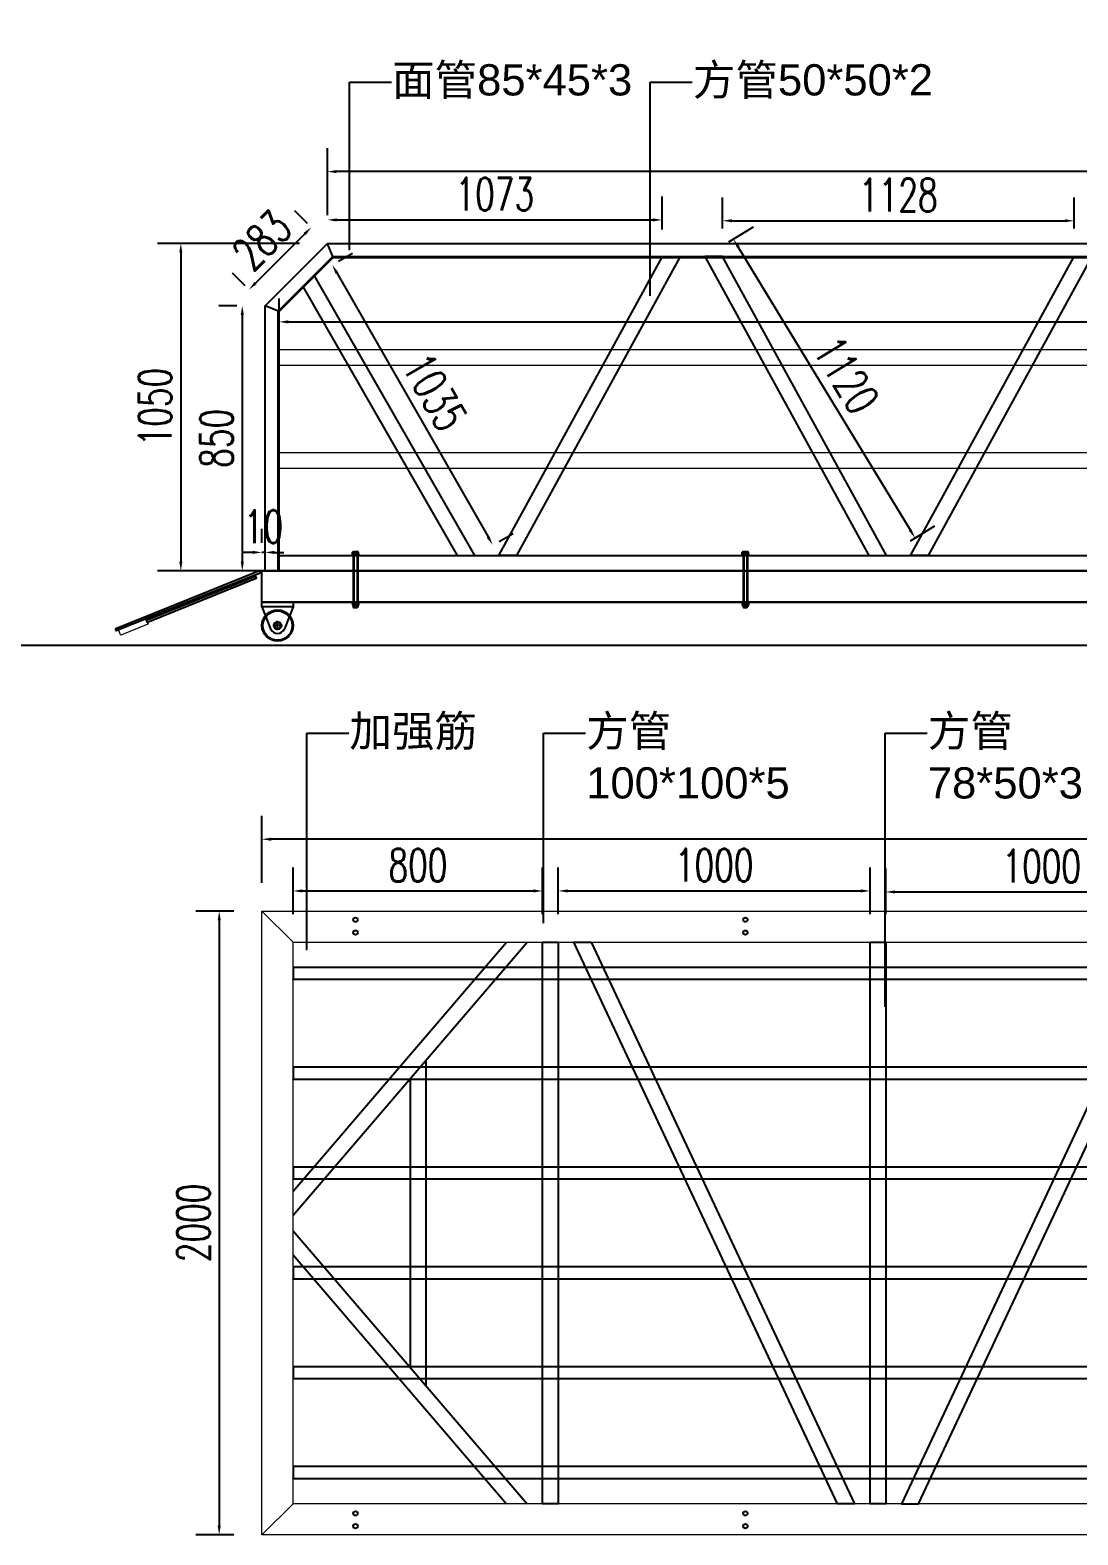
# Model space of a CAD drawing. Header units: millimetres. Extents: x -1612139 to -1300424, y 1145038 to 1536160.
# Drawn here: x -1478146 to -1474787, y 1145203 to 1150027 of the extents above; entities that cross this region are included whole.
import ezdxf
from ezdxf import colors
from ezdxf.entities.mleader import LeaderData, LeaderLine
from ezdxf.math import Vec2, Vec3

# ---------------------------------------------------------------- set-up
doc = ezdxf.new("R2010")
doc.units = ezdxf.units.MM
doc.header["$LTSCALE"] = 1000
doc.linetypes.add('CENTER2', pattern=[28.575, 19.05, -3.175, 3.175, -3.175])
doc.layers.get('0').update_dxf_attribs({"linetype": 'CONTINUOUS'})
doc.layers.get('DEFPOINTS').update_dxf_attribs({"linetype": 'CONTINUOUS'})
doc.layers.add('W-_BOLLARD系船栓', color=4, linetype='CONTINUOUS')
doc.layers.add('W-STEEL_FRAME钢架', color=3, linetype='CONTINUOUS')
doc.styles.add('M', font='arial.ttf')
doc.styles.add('STANDARD_T3', font='simplex.shx', dxfattribs={"width": 0.7, "bigfont": 'gbcbig.shx'})
doc.dimstyles.new('W&&30', dxfattribs={"dimtxt": 105, "dimasz": 30, "dimexe": 75, "dimexo": 90, "dimgap": 30, "dimtad": 1, "dimdec": 0, "dimzin": 0, "dimdsep": 46, "dimtxsty": 'STANDARD_T3', "dimcen": 0.09, "dimclrd": 1, "dimclre": 1, "dimclrt": 7, "dimazin": 2, "dimtfac": 1, "dimtdec": 0, "dimtix": 1, "dimtmove": 2, "dimatfit": 3, "dimfxl": 100, "dimtolj": 1, "dimtzin": 0, "dimarcsym": 0})

# ---------------------------------------------------------------- blocks, each defined once
blk = doc.blocks.new('滚轮支架 -left')
for p, q in [((-50, 10), (-22.4, 81)), ((50, 10), (22.4, 81))]:
    blk.add_line(p, q)
at = {"color": 3, "linetype": 'CENTER2'}
for p, q in [((-15, 70), (15, 70)), ((0, 85), (0, 55))]:
    blk.add_line(p, q, dxfattribs=at)
blk.add_lwpolyline([(-50, 10), (50, 10), (50, -5), (-50, -5)], close=True)
blk.add_circle((0, 70), 11)
blk.add_arc((0, 70), 25, 26.1956, 153.8044)
blk = doc.blocks.new('滚轮')
for radius in [50, 47, 12.2, 10.3]:
    blk.add_circle((0, 0), radius)
blk = doc.blocks.new('*D139')
at = {"layer": 'DEFPOINTS', "color": 0, "transparency": 16777216}
for p in [(-1477403.2, 1147433.2), (-1477403.2, 1147203.2), (-1465403.2, 1147203.2)]:
    blk.add_point(p, dxfattribs=at)
at = {"layer": 'W-STEEL_FRAME钢架', "color": 1, "lineweight": -2, "transparency": 16777216}
for p, q in [((-1477403.2, 1147293.2), (-1477403.2, 1147508.2)), ((-1465403.2, 1147293.2), (-1465403.2, 1147508.2)), ((-1465433.2, 1147433.2), (-1477373.2, 1147433.2))]:
    blk.add_line(p, q, dxfattribs=at)
at = {"layer": 'W-STEEL_FRAME钢架', "color": 1, "transparency": 16777216}
for points in [[(-1477373.2, 1147438.2), (-1477373.2, 1147428.2), (-1477403.2, 1147433.2)], [(-1465433.2, 1147438.2), (-1465433.2, 1147428.2), (-1465403.2, 1147433.2)]]:
    blk.add_solid(points, dxfattribs=at)
at = {"layer": 'W-STEEL_FRAME钢架', "color": 7, "transparency": 16777216, "insert": (-1471403.2, 1147515.7), "char_height": 105, "attachment_point": 5, "style": 'STANDARD_T3'}
blk.add_mtext('\\A1;12000', dxfattribs=at)
blk = doc.blocks.new('*D140')
at = {"layer": 'DEFPOINTS', "color": 0, "transparency": 16777216}
for p in [(-1476120.4, 1149418.6), (-1477193.2, 1149343.3), (-1476120.4, 1149298.3)]:
    blk.add_point(p, dxfattribs=at)
at = {"layer": 'W-STEEL_FRAME钢架', "color": 1, "lineweight": -2, "transparency": 16777216}
for p, q in [((-1477193.2, 1149433.3), (-1477193.2, 1149493.6)), ((-1476120.4, 1149388.3), (-1476120.4, 1149493.6)), ((-1477163.2, 1149418.6), (-1476150.4, 1149418.6))]:
    blk.add_line(p, q, dxfattribs=at)
at = {"layer": 'W-STEEL_FRAME钢架', "color": 1, "transparency": 16777216}
for points in [[(-1477163.2, 1149423.6), (-1477163.2, 1149413.6), (-1477193.2, 1149418.6)], [(-1476150.4, 1149423.6), (-1476150.4, 1149413.6), (-1476120.4, 1149418.6)]]:
    blk.add_solid(points, dxfattribs=at)
at = {"layer": 'W-STEEL_FRAME钢架', "color": 7, "transparency": 16777216, "insert": (-1476656.8, 1149501.1), "char_height": 105, "attachment_point": 5, "style": 'STANDARD_T3'}
blk.add_mtext('\\A1;1073', dxfattribs=at)
blk = doc.blocks.new('*D141')
at = {"layer": 'DEFPOINTS', "color": 0, "transparency": 16777216}
for p in [(-1474798.9, 1149415.9), (-1475926.6, 1149301.3), (-1474798.9, 1149301.3)]:
    blk.add_point(p, dxfattribs=at)
at = {"layer": 'W-STEEL_FRAME钢架', "color": 1, "lineweight": -2, "transparency": 16777216}
for p, q in [((-1475926.6, 1149391.3), (-1475926.6, 1149490.9)), ((-1474798.9, 1149391.3), (-1474798.9, 1149490.9)), ((-1475896.6, 1149415.9), (-1474828.9, 1149415.9))]:
    blk.add_line(p, q, dxfattribs=at)
at = {"layer": 'W-STEEL_FRAME钢架', "color": 1, "transparency": 16777216}
for points in [[(-1475896.6, 1149420.9), (-1475896.6, 1149410.9), (-1475926.6, 1149415.9)], [(-1474828.9, 1149420.9), (-1474828.9, 1149410.9), (-1474798.9, 1149415.9)]]:
    blk.add_solid(points, dxfattribs=at)
at = {"layer": 'W-STEEL_FRAME钢架', "color": 7, "transparency": 16777216, "insert": (-1475362.8, 1149498.4), "char_height": 105, "attachment_point": 5, "style": 'STANDARD_T3'}
blk.add_mtext('\\A1;1128', dxfattribs=at)
blk = doc.blocks.new('*D149')
at = {"layer": 'DEFPOINTS', "color": 0, "transparency": 16777216}
for p in [(-1477193.2, 1149573.4), (-1477193.2, 1149343.3), (-1465613.2, 1149343.3)]:
    blk.add_point(p, dxfattribs=at)
at = {"layer": 'W-STEEL_FRAME钢架', "color": 1, "lineweight": -2, "transparency": 16777216}
for p, q in [((-1477193.2, 1149433.3), (-1477193.2, 1149648.4)), ((-1465613.2, 1149433.3), (-1465613.2, 1149648.4)), ((-1465643.2, 1149573.4), (-1477163.2, 1149573.4))]:
    blk.add_line(p, q, dxfattribs=at)
at = {"layer": 'W-STEEL_FRAME钢架', "color": 1, "transparency": 16777216}
for points in [[(-1477163.2, 1149578.4), (-1477163.2, 1149568.4), (-1477193.2, 1149573.4)], [(-1465643.2, 1149578.4), (-1465643.2, 1149568.4), (-1465613.2, 1149573.4)]]:
    blk.add_solid(points, dxfattribs=at)
at = {"layer": 'W-STEEL_FRAME钢架', "color": 7, "transparency": 16777216, "insert": (-1471403.2, 1149655.9), "char_height": 105, "attachment_point": 5, "style": 'STANDARD_T3'}
blk.add_mtext('\\A1;11580', dxfattribs=at)
blk = doc.blocks.new('*D150')
at = {"layer": 'DEFPOINTS', "color": 0, "transparency": 16777216}
for p in [(-1477193.2, 1149343.3), (-1477444.8, 1149195), (-1477393.2, 1149143.3)]:
    blk.add_point(p, dxfattribs=at)
at = {"layer": 'W-STEEL_FRAME钢架', "color": 1, "lineweight": -2, "transparency": 16777216}
for p, q in [((-1477256.8, 1149407), (-1477297.9, 1149448)), ((-1477266.1, 1149373.8), (-1477423.6, 1149216.2)), ((-1477456.8, 1149207), (-1477497.9, 1149248))]:
    blk.add_line(p, q, dxfattribs=at)
at = {"layer": 'W-STEEL_FRAME钢架', "color": 1, "transparency": 16777216}
for points in [[(-1477269.6, 1149377.3), (-1477262.5, 1149370.2), (-1477244.8, 1149395)], [(-1477427.2, 1149219.7), (-1477420.1, 1149212.7), (-1477444.8, 1149195)]]:
    blk.add_solid(points, dxfattribs=at)
at = {"layer": 'W-STEEL_FRAME钢架', "color": 7, "transparency": 16777216, "insert": (-1477403.2, 1149353.3), "char_height": 105, "attachment_point": 5, "rotation": 45, "style": 'STANDARD_T3'}
blk.add_mtext('\\A1;283', dxfattribs=at)
blk = doc.blocks.new('*D151')
at = {"layer": 'DEFPOINTS', "color": 0, "transparency": 16777216}
for p in [(-1477393.2, 1149143.3), (-1477466.2, 1148293.3), (-1477393.2, 1148293.3)]:
    blk.add_point(p, dxfattribs=at)
at = {"layer": 'W-STEEL_FRAME钢架', "color": 1, "lineweight": -2, "transparency": 16777216}
for p, q in [((-1477483.2, 1149143.3), (-1477541.2, 1149143.3)), ((-1477466.2, 1149113.3), (-1477466.2, 1148323.3)), ((-1477483.2, 1148293.3), (-1477541.2, 1148293.3))]:
    blk.add_line(p, q, dxfattribs=at)
at = {"layer": 'W-STEEL_FRAME钢架', "color": 1, "transparency": 16777216}
for points in [[(-1477471.2, 1149113.3), (-1477461.2, 1149113.3), (-1477466.2, 1149143.3)], [(-1477471.2, 1148323.3), (-1477461.2, 1148323.3), (-1477466.2, 1148293.3)]]:
    blk.add_solid(points, dxfattribs=at)
at = {"layer": 'W-STEEL_FRAME钢架', "color": 7, "transparency": 16777216, "insert": (-1477548.7, 1148718.3), "char_height": 105, "attachment_point": 5, "rotation": 90, "style": 'STANDARD_T3'}
blk.add_mtext('\\A1;850', dxfattribs=at)
blk = doc.blocks.new('*D152')
at = {"layer": 'DEFPOINTS', "color": 0, "transparency": 16777216}
for p in [(-1477193.2, 1149343.3), (-1477663.2, 1148293.4), (-1477193.2, 1148293.3)]:
    blk.add_point(p, dxfattribs=at)
at = {"layer": 'W-STEEL_FRAME钢架', "color": 1, "lineweight": -2, "transparency": 16777216}
for p, q in [((-1477283.2, 1149343.3), (-1477738.2, 1149343.4)), ((-1477663.2, 1149313.4), (-1477663.2, 1148323.4)), ((-1477283.2, 1148293.3), (-1477738.2, 1148293.4))]:
    blk.add_line(p, q, dxfattribs=at)
at = {"layer": 'W-STEEL_FRAME钢架', "color": 1, "transparency": 16777216}
for points in [[(-1477668.2, 1149313.4), (-1477658.2, 1149313.4), (-1477663.2, 1149343.4)], [(-1477668.2, 1148323.4), (-1477658.2, 1148323.4), (-1477663.2, 1148293.4)]]:
    blk.add_solid(points, dxfattribs=at)
at = {"layer": 'W-STEEL_FRAME钢架', "color": 7, "transparency": 16777216, "insert": (-1477745.7, 1148818.4), "char_height": 105, "attachment_point": 5, "rotation": 89.9979, "style": 'STANDARD_T3'}
blk.add_mtext('\\A1;1050', dxfattribs=at)
blk = doc.blocks.new('*D169')
at = {"layer": 'DEFPOINTS', "color": 0, "transparency": 16777216}
for p in [(-1477403.2, 1147203.2), (-1477540.2, 1145203.2), (-1477403.2, 1145203.2)]:
    blk.add_point(p, dxfattribs=at)
at = {"layer": 'W-STEEL_FRAME钢架', "color": 1, "lineweight": -2, "transparency": 16777216}
for p, q in [((-1477493.2, 1147203.2), (-1477615.2, 1147203.2)), ((-1477540.2, 1147173.2), (-1477540.2, 1145233.2)), ((-1477493.2, 1145203.2), (-1477615.2, 1145203.2))]:
    blk.add_line(p, q, dxfattribs=at)
at = {"layer": 'W-STEEL_FRAME钢架', "color": 1, "transparency": 16777216}
for points in [[(-1477545.2, 1147173.2), (-1477535.2, 1147173.2), (-1477540.2, 1147203.2)], [(-1477545.2, 1145233.2), (-1477535.2, 1145233.2), (-1477540.2, 1145203.2)]]:
    blk.add_solid(points, dxfattribs=at)
at = {"layer": 'W-STEEL_FRAME钢架', "color": 7, "transparency": 16777216, "insert": (-1477622.7, 1146203.2), "char_height": 105, "attachment_point": 5, "rotation": 90, "style": 'STANDARD_T3'}
blk.add_mtext('\\A1;2000', dxfattribs=at)
blk = doc.blocks.new('*D153')
at = {"layer": 'DEFPOINTS', "color": 0, "transparency": 16777216}
for p in [(-1476503.2, 1147267.5), (-1477303.2, 1147103.2), (-1476503.2, 1147103.2)]:
    blk.add_point(p, dxfattribs=at)
at = {"layer": 'W-STEEL_FRAME钢架', "color": 1, "lineweight": -2, "transparency": 16777216}
for p, q in [((-1477303.2, 1147193.2), (-1477303.2, 1147342.5)), ((-1476503.2, 1147193.2), (-1476503.2, 1147342.5)), ((-1477273.2, 1147267.5), (-1476533.2, 1147267.5))]:
    blk.add_line(p, q, dxfattribs=at)
at = {"layer": 'W-STEEL_FRAME钢架', "color": 1, "transparency": 16777216}
for points in [[(-1477273.2, 1147272.5), (-1477273.2, 1147262.5), (-1477303.2, 1147267.5)], [(-1476533.2, 1147272.5), (-1476533.2, 1147262.5), (-1476503.2, 1147267.5)]]:
    blk.add_solid(points, dxfattribs=at)
at = {"layer": 'W-STEEL_FRAME钢架', "color": 7, "transparency": 16777216, "insert": (-1476903.2, 1147350), "char_height": 105, "attachment_point": 5, "style": 'STANDARD_T3'}
blk.add_mtext('\\A1;800', dxfattribs=at)
blk = doc.blocks.new('*D154')
at = {"layer": 'DEFPOINTS', "color": 0, "transparency": 16777216}
for p in [(-1475453.2, 1147267.6), (-1476453.2, 1147103.2), (-1475453.2, 1147103.2)]:
    blk.add_point(p, dxfattribs=at)
at = {"layer": 'W-STEEL_FRAME钢架', "color": 1, "lineweight": -2, "transparency": 16777216}
for p, q in [((-1476453.2, 1147193.2), (-1476453.2, 1147342.6)), ((-1475453.2, 1147193.2), (-1475453.2, 1147342.6)), ((-1476423.2, 1147267.6), (-1475483.2, 1147267.6))]:
    blk.add_line(p, q, dxfattribs=at)
at = {"layer": 'W-STEEL_FRAME钢架', "color": 1, "transparency": 16777216}
for points in [[(-1476423.2, 1147272.6), (-1476423.2, 1147262.6), (-1476453.2, 1147267.6)], [(-1475483.2, 1147272.6), (-1475483.2, 1147262.6), (-1475453.2, 1147267.6)]]:
    blk.add_solid(points, dxfattribs=at)
at = {"layer": 'W-STEEL_FRAME钢架', "color": 7, "transparency": 16777216, "insert": (-1475953.2, 1147350.1), "char_height": 105, "attachment_point": 5, "style": 'STANDARD_T3'}
blk.add_mtext('\\A1;1000', dxfattribs=at)
blk = doc.blocks.new('*D155')
at = {"layer": 'DEFPOINTS', "color": 0, "transparency": 16777216}
for p in [(-1474403.2, 1147264.3), (-1475403.2, 1147103.2), (-1474403.2, 1147103.2)]:
    blk.add_point(p, dxfattribs=at)
at = {"layer": 'W-STEEL_FRAME钢架', "color": 1, "lineweight": -2, "transparency": 16777216}
for p, q in [((-1475403.2, 1147193.2), (-1475403.2, 1147339.3)), ((-1474403.2, 1147193.2), (-1474403.2, 1147339.3)), ((-1475373.2, 1147264.3), (-1474433.2, 1147264.3))]:
    blk.add_line(p, q, dxfattribs=at)
at = {"layer": 'W-STEEL_FRAME钢架', "color": 1, "transparency": 16777216}
for points in [[(-1475373.2, 1147269.3), (-1475373.2, 1147259.3), (-1475403.2, 1147264.3)], [(-1474433.2, 1147269.3), (-1474433.2, 1147259.3), (-1474403.2, 1147264.3)]]:
    blk.add_solid(points, dxfattribs=at)
at = {"layer": 'W-STEEL_FRAME钢架', "color": 7, "transparency": 16777216, "insert": (-1474903.2, 1147346.8), "char_height": 105, "attachment_point": 5, "style": 'STANDARD_T3'}
blk.add_mtext('\\A1;1000', dxfattribs=at)
blk = doc.blocks.new('*D165')
at = {"layer": 'DEFPOINTS', "color": 0, "transparency": 16777216}
for p in [(-1477235.7, 1149241.4), (-1476663.3, 1148376.5), (-1476721.1, 1148343.3)]:
    blk.add_point(p, dxfattribs=at)
at = {"layer": 'W-STEEL_FRAME钢架', "color": 1, "lineweight": -2, "transparency": 16777216}
for p, q in [((-1477157.6, 1149286.2), (-1477112.8, 1149311.8)), ((-1477163, 1149248.5), (-1476678.2, 1148402.5)), ((-1476643.1, 1148388.1), (-1476598.2, 1148413.8))]:
    blk.add_line(p, q, dxfattribs=at)
at = {"layer": 'W-STEEL_FRAME钢架', "color": 1, "transparency": 16777216}
for points in [[(-1477158.6, 1149251), (-1477167.3, 1149246), (-1477177.9, 1149274.6)], [(-1476673.9, 1148405), (-1476682.6, 1148400), (-1476663.3, 1148376.5)]]:
    blk.add_solid(points, dxfattribs=at)
at = {"layer": 'W-STEEL_FRAME钢架', "color": 7, "transparency": 16777216, "insert": (-1476849, 1148866.5), "char_height": 105, "attachment_point": 5, "rotation": 299.811, "style": 'STANDARD_T3'}
blk.add_mtext('\\A1;1035', dxfattribs=at)
blk = doc.blocks.new('*D166')
at = {"layer": 'DEFPOINTS', "color": 0, "transparency": 16777216}
for p in [(-1475983.2, 1149301.3), (-1475309.6, 1148399), (-1475401.3, 1148343.3)]:
    blk.add_point(p, dxfattribs=at)
at = {"layer": 'W-STEEL_FRAME钢架', "color": 1, "lineweight": -2, "transparency": 16777216}
for p, q in [((-1475906.3, 1149348.1), (-1475827.4, 1149396)), ((-1475875.9, 1149331.4), (-1475325.1, 1148424.7)), ((-1475324.4, 1148390.1), (-1475245.5, 1148438))]:
    blk.add_line(p, q, dxfattribs=at)
at = {"layer": 'W-STEEL_FRAME钢架', "color": 1, "transparency": 16777216}
for points in [[(-1475871.7, 1149334), (-1475880.2, 1149328.8), (-1475891.5, 1149357)], [(-1475320.9, 1148427.3), (-1475329.4, 1148422.1), (-1475309.6, 1148399)]]:
    blk.add_solid(points, dxfattribs=at)
at = {"layer": 'W-STEEL_FRAME钢架', "color": 7, "transparency": 16777216, "insert": (-1475530, 1148920.9), "char_height": 105, "attachment_point": 5, "rotation": 301.2764, "style": 'STANDARD_T3'}
blk.add_mtext('\\A1;1120', dxfattribs=at)
blk = doc.blocks.new('*D167')
at = {"layer": 'DEFPOINTS', "color": 0, "transparency": 16777216}
for p in [(-1465458.2, 1149091.7), (-1477348.2, 1149003.3), (-1465458.2, 1149003.3)]:
    blk.add_point(p, dxfattribs=at)
at = {"layer": 'W-STEEL_FRAME钢架', "color": 1, "lineweight": -2, "transparency": 16777216}
for p, q in [((-1477348.2, 1149093.3), (-1477348.2, 1149166.7)), ((-1465458.2, 1149093.3), (-1465458.2, 1149166.7)), ((-1477318.2, 1149091.7), (-1465488.2, 1149091.7))]:
    blk.add_line(p, q, dxfattribs=at)
at = {"layer": 'W-STEEL_FRAME钢架', "color": 1, "transparency": 16777216}
for points in [[(-1477318.2, 1149096.7), (-1477318.2, 1149086.7), (-1477348.2, 1149091.7)], [(-1465488.2, 1149096.7), (-1465488.2, 1149086.7), (-1465458.2, 1149091.7)]]:
    blk.add_solid(points, dxfattribs=at)
at = {"layer": 'W-STEEL_FRAME钢架', "color": 7, "transparency": 16777216, "insert": (-1471403.2, 1149174.2), "char_height": 105, "attachment_point": 5, "style": 'STANDARD_T3'}
blk.add_mtext('\\A1;11890', dxfattribs=at)
blk = doc.blocks.new('*D134')
at = {"layer": 'DEFPOINTS', "color": 0, "transparency": 16777216}
for p in [(-1477403.2, 1148352.8), (-1477403.2, 1148293.3), (-1477393.2, 1148293.3)]:
    blk.add_point(p, dxfattribs=at)
at = {"layer": 'W-STEEL_FRAME钢架', "color": 1, "lineweight": -2, "transparency": 16777216}
for p, q in [((-1477403.2, 1148383.3), (-1477403.2, 1148427.8)), ((-1477393.2, 1148383.3), (-1477393.2, 1148427.8)), ((-1477433.2, 1148352.8), (-1477463.2, 1148352.8)), ((-1477393.2, 1148352.8), (-1477403.2, 1148352.8)), ((-1477363.2, 1148352.8), (-1477333.2, 1148352.8))]:
    blk.add_line(p, q, dxfattribs=at)
at = {"layer": 'W-STEEL_FRAME钢架', "color": 1, "transparency": 16777216}
for points in [[(-1477433.2, 1148357.8), (-1477433.2, 1148347.8), (-1477403.2, 1148352.8)], [(-1477363.2, 1148357.8), (-1477363.2, 1148347.8), (-1477393.2, 1148352.8)]]:
    blk.add_solid(points, dxfattribs=at)
at = {"layer": 'W-STEEL_FRAME钢架', "color": 7, "transparency": 16777216, "insert": (-1477398.2, 1148435.3), "char_height": 105, "attachment_point": 5, "style": 'STANDARD_T3'}
blk.add_mtext('\\A1;10', dxfattribs=at)

msp = doc.modelspace()

# ---------------------------------------------------------------- linework, layer by layer
at = {"color": 4}
for p, q in [((-1477393.2, 1149143.3), (-1477193.2, 1149343.3)), ((-1477193.2, 1149343.3), (-1465613.2, 1149343.3)), ((-1477174.6, 1149298.3), (-1477193.2, 1149343.3)), ((-1477348.2, 1149124.7), (-1477174.6, 1149298.3)), ((-1477174.6, 1149298.3), (-1465631.8, 1149298.3)), ((-1477393.2, 1148293.3), (-1477393.2, 1149143.3)), ((-1477348.2, 1149124.7), (-1477393.2, 1149143.3)), ((-1477348.2, 1148293.3), (-1477348.2, 1149124.7))]:
    msp.add_line(p, q, dxfattribs=at)
at = {"color": 251}
for p, q in [((-1477351.2, 1149125.9), (-1477175.8, 1149301.3)), ((-1477175.8, 1149301.3), (-1465630.6, 1149301.3)), ((-1477351.2, 1148293.3), (-1477351.2, 1149125.9))]:
    msp.add_line(p, q, dxfattribs=at)
at = {"color": 2}
for p, q in [((-1476721.1, 1148343.3), (-1477235.7, 1149241.4)), ((-1477272.4, 1149204.7), (-1476777.7, 1148343.3)), ((-1476777.7, 1148343.3), (-1476721.1, 1148343.3))]:
    msp.add_line(p, q, dxfattribs=at)
at = {"color": 0, "lineweight": 5}
for p, q in [((-1477348.2, 1149003.3), (-1465458.2, 1149003.3)), ((-1477348.2, 1148953.3), (-1465458.2, 1148953.3)), ((-1477348.2, 1148673.3), (-1465458.2, 1148673.3)), ((-1477348.2, 1148623.3), (-1465458.2, 1148623.3))]:
    msp.add_line(p, q, dxfattribs=at)
at = {"lineweight": -3}
for p, q in [((-1477115.2, 1148345.3), (-1477112.2, 1148345.3)), ((-1477115.2, 1148343.3), (-1477108.2, 1148343.3)), ((-1477115.2, 1148343.3), (-1477091.2, 1148343.3)), ((-1477113.2, 1148348.3), (-1477113.2, 1148353.3)), ((-1477113.2, 1148353.3), (-1477093.2, 1148353.3)), ((-1477112.2, 1148348.3), (-1477113.2, 1148348.3)), ((-1477110.9, 1148354.3), (-1477108.5, 1148354.3)), ((-1477110.2, 1148343.3), (-1477110.2, 1148177.9)), ((-1477108.5, 1148354.3), (-1477095.5, 1148354.3)), ((-1477108.5, 1148353.3), (-1477108.5, 1148348.3)), ((-1477095.5, 1148354.3), (-1477097.9, 1148354.3)), ((-1477097.9, 1148353.3), (-1477097.9, 1148348.3)), ((-1477096.2, 1148343.3), (-1477096.2, 1148177.9)), ((-1477094.2, 1148348.3), (-1477093.2, 1148348.3)), ((-1477091.2, 1148345.3), (-1477094.2, 1148345.3)), ((-1477093.2, 1148348.3), (-1477093.2, 1148353.3)), ((-1475865.2, 1148345.3), (-1475862.2, 1148345.3)), ((-1475865.2, 1148343.3), (-1475858.2, 1148343.3)), ((-1475865.2, 1148343.3), (-1475841.2, 1148343.3)), ((-1475863.2, 1148348.3), (-1475863.2, 1148353.3)), ((-1475863.2, 1148353.3), (-1475843.2, 1148353.3)), ((-1475862.2, 1148348.3), (-1475863.2, 1148348.3)), ((-1475860.9, 1148354.3), (-1475858.5, 1148354.3)), ((-1475860.2, 1148343.3), (-1475860.2, 1148177.9)), ((-1475858.5, 1148354.3), (-1475845.5, 1148354.3)), ((-1475858.5, 1148353.3), (-1475858.5, 1148348.3)), ((-1475845.5, 1148354.3), (-1475847.9, 1148354.3)), ((-1475847.9, 1148353.3), (-1475847.9, 1148348.3)), ((-1475846.2, 1148343.3), (-1475846.2, 1148177.9)), ((-1475844.2, 1148348.3), (-1475843.2, 1148348.3)), ((-1475841.2, 1148345.3), (-1475844.2, 1148345.3)), ((-1475843.2, 1148348.3), (-1475843.2, 1148353.3)), ((-1477115.2, 1148193.3), (-1477108.2, 1148193.3)), ((-1477115.2, 1148193.3), (-1477091.2, 1148193.3)), ((-1477115.2, 1148191.3), (-1477112.2, 1148191.3)), ((-1477112.2, 1148188.3), (-1477113.2, 1148188.3)), ((-1477113.2, 1148188.3), (-1477113.2, 1148183.3)), ((-1477113.2, 1148183.3), (-1477093.2, 1148183.3)), ((-1477110.9, 1148182.3), (-1477108.5, 1148182.3)), ((-1477096.2, 1148177.9), (-1477110.2, 1148177.9)), ((-1477110.2, 1148177.9), (-1477108.2, 1148174.9)), ((-1477108.5, 1148183.3), (-1477108.5, 1148188.3)), ((-1477108.5, 1148182.3), (-1477095.5, 1148182.3)), ((-1477098.2, 1148174.9), (-1477108.2, 1148174.9)), ((-1477096.2, 1148177.9), (-1477098.2, 1148174.9)), ((-1477097.9, 1148183.3), (-1477097.9, 1148188.3)), ((-1477095.5, 1148182.3), (-1477097.9, 1148182.3)), ((-1477091.2, 1148191.3), (-1477094.2, 1148191.3)), ((-1477094.2, 1148188.3), (-1477093.2, 1148188.3)), ((-1477093.2, 1148188.3), (-1477093.2, 1148183.3)), ((-1475865.2, 1148193.3), (-1475858.2, 1148193.3)), ((-1475865.2, 1148193.3), (-1475841.2, 1148193.3)), ((-1475865.2, 1148191.3), (-1475862.2, 1148191.3)), ((-1475862.2, 1148188.3), (-1475863.2, 1148188.3)), ((-1475863.2, 1148188.3), (-1475863.2, 1148183.3)), ((-1475863.2, 1148183.3), (-1475843.2, 1148183.3)), ((-1475860.9, 1148182.3), (-1475858.5, 1148182.3)), ((-1475846.2, 1148177.9), (-1475860.2, 1148177.9)), ((-1475860.2, 1148177.9), (-1475858.2, 1148174.9)), ((-1475858.5, 1148183.3), (-1475858.5, 1148188.3)), ((-1475858.5, 1148182.3), (-1475845.5, 1148182.3)), ((-1475848.2, 1148174.9), (-1475858.2, 1148174.9)), ((-1475846.2, 1148177.9), (-1475848.2, 1148174.9)), ((-1475847.9, 1148183.3), (-1475847.9, 1148188.3)), ((-1475845.5, 1148182.3), (-1475847.9, 1148182.3)), ((-1475841.2, 1148191.3), (-1475844.2, 1148191.3)), ((-1475844.2, 1148188.3), (-1475843.2, 1148188.3)), ((-1475843.2, 1148188.3), (-1475843.2, 1148183.3))]:
    msp.add_line(p, q, dxfattribs=at)
at = {"color": 6, "lineweight": -3}
for p, q in [((-1477108.2, 1148343.3), (-1477108.2, 1148174.9)), ((-1477098.2, 1148343.3), (-1477098.2, 1148174.9)), ((-1475858.2, 1148343.3), (-1475858.2, 1148174.9)), ((-1475848.2, 1148343.3), (-1475848.2, 1148174.9))]:
    msp.add_line(p, q, dxfattribs=at)
at = {"color": 3}
for p, q in [((-1477403.2, 1148293.3), (-1465403.2, 1148293.3)), ((-1477403.2, 1148293.3), (-1465403.2, 1148293.3)), ((-1477403.2, 1148193.3), (-1477403.2, 1148293.3)), ((-1477403.2, 1148193.3), (-1467403.2, 1148193.3)), ((-1465403.2, 1148193.3), (-1477403.2, 1148193.3))]:
    msp.add_line(p, q, dxfattribs=at)
at = {"color": 3, "lineweight": 5}
for p, q in [((-1477403.2, 1148193.3), (-1477403.2, 1148293.3)), ((-1477403.2, 1148193.3), (-1477403.2, 1148293.3)), ((-1477403.2, 1147203.2), (-1465403.2, 1147203.2)), ((-1477403.2, 1145203.2), (-1477403.2, 1147203.2)), ((-1477303.2, 1147103.2), (-1477403.2, 1147203.2)), ((-1477303.2, 1147103.2), (-1465503.2, 1147103.2)), ((-1477303.2, 1145303.2), (-1477303.2, 1147103.2)), ((-1477403.2, 1145203.2), (-1477303.2, 1145303.2)), ((-1465503.2, 1145303.2), (-1477303.2, 1145303.2)), ((-1465403.2, 1145203.2), (-1477403.2, 1145203.2))]:
    msp.add_line(p, q, dxfattribs=at)
at = {"color": 1}
for p, q in [((-1477113.2, 1148183.3), (-1477110.9, 1148182.3)), ((-1477095.5, 1148182.3), (-1477093.2, 1148183.3)), ((-1475863.2, 1148183.3), (-1475860.9, 1148182.3)), ((-1475845.5, 1148182.3), (-1475843.2, 1148183.3)), ((-1477303.2, 1146228.2), (-1476553.2, 1147103.2)), ((-1477303.2, 1146305), (-1476619, 1147103.2)), ((-1476878.2, 1146724), (-1476878.2, 1145682.4)), ((-1476928.2, 1146665.7), (-1476928.2, 1145740.7)), ((-1477303.2, 1146178.2), (-1476553.2, 1145303.2)), ((-1477303.2, 1146101.4), (-1476619, 1145303.2))]:
    msp.add_line(p, q, dxfattribs=at)
at = {"color": 2}
for points in [[(-1476644.1, 1148343.3), (-1476118.8, 1149301.3), (-1476062.2, 1149301.3), (-1476587.6, 1148343.3)], [(-1475401.3, 1148343.3), (-1475926.6, 1149301.3), (-1475983.2, 1149301.3), (-1475457.9, 1148343.3)], [(-1475324.3, 1148343.3), (-1474798.9, 1149301.3), (-1474742.3, 1149301.3), (-1475267.7, 1148343.3)]]:
    msp.add_lwpolyline(points, close=True, dxfattribs=at)
at = {"color": 1}
for points in [[(-1477348.2, 1148343.3), (-1465458.2, 1148343.3), (-1465458.2, 1148293.3), (-1477348.2, 1148293.3)], [(-1476503.2, 1147103.2), (-1476453.2, 1147103.2), (-1476453.2, 1145303.2), (-1476503.2, 1145303.2)], [(-1475453.2, 1147103.2), (-1475403.2, 1147103.2), (-1475403.2, 1145303.2), (-1475453.2, 1145303.2)]]:
    msp.add_lwpolyline(points, close=True, dxfattribs=at)
at = {"lineweight": -3}
for points in [[(-1477110.2, 1148343.3), (-1477115.2, 1148343.3), (-1477115.2, 1148345.3), (-1477091.2, 1148345.3), (-1477091.2, 1148343.3), (-1477096.2, 1148343.3)], [(-1477112.2, 1148345.3), (-1477112.2, 1148348.3), (-1477094.2, 1148348.3), (-1477094.2, 1148345.3)], [(-1475860.2, 1148343.3), (-1475865.2, 1148343.3), (-1475865.2, 1148345.3), (-1475841.2, 1148345.3), (-1475841.2, 1148343.3), (-1475846.2, 1148343.3)], [(-1475862.2, 1148345.3), (-1475862.2, 1148348.3), (-1475844.2, 1148348.3), (-1475844.2, 1148345.3)], [(-1477110.2, 1148193.3), (-1477115.2, 1148193.3), (-1477115.2, 1148191.3), (-1477091.2, 1148191.3), (-1477091.2, 1148193.3), (-1477096.2, 1148193.3)], [(-1477112.2, 1148191.3), (-1477112.2, 1148188.3), (-1477094.2, 1148188.3), (-1477094.2, 1148191.3)], [(-1475860.2, 1148193.3), (-1475865.2, 1148193.3), (-1475865.2, 1148191.3), (-1475841.2, 1148191.3), (-1475841.2, 1148193.3), (-1475846.2, 1148193.3)], [(-1475862.2, 1148191.3), (-1475862.2, 1148188.3), (-1475844.2, 1148188.3), (-1475844.2, 1148191.3)]]:
    msp.add_lwpolyline(points, dxfattribs=at)
msp.add_lwpolyline([(-1477873.1, 1148105.4), (-1477871.9, 1148102.7, 0.414214), (-1477870.6, 1148102.1), (-1477409, 1148287.6, 0.416514), (-1477408.4, 1148289), (-1477409.9, 1148292.7, 0.411917), (-1477411.2, 1148293.2), (-1477871.9, 1148108, 0.414214)], format="xyb", close=True)
msp.add_lwpolyline([(-1477775.1, 1148140.5), (-1477426.2, 1148280.7), (-1477421.3, 1148268.7), (-1477770.2, 1148128.5)], close=True)
msp.add_lwpolyline([(-1477773.2, 1148135.9), (-1477424.3, 1148276.1)])
at = {"lineweight": 5}
msp.add_lwpolyline([(-1477775.1, 1148140.5), (-1477768.3, 1148123.7, -0.414214), (-1477768.9, 1148122.4), (-1477855.2, 1148087.7, -0.414214), (-1477856.5, 1148088.3), (-1477863.2, 1148105.1)], format="xyb", dxfattribs=at)
at = {"color": 1}
for points in [[(-1476348, 1147103.2), (-1475503.2, 1145303.2), (-1475558.4, 1145303.2), (-1476403.2, 1147103.2), (-1476348, 1147103.2)], [(-1474508.4, 1147103.2), (-1475353.2, 1145303.2), (-1475298, 1145303.2), (-1474453.2, 1147103.2), (-1474508.4, 1147103.2)]]:
    msp.add_lwpolyline(points, dxfattribs=at)
at = {"color": 0}
for points in [[(-1477303.2, 1146984.2), (-1471453.2, 1146984.2), (-1471453.2, 1147022.2), (-1477303.2, 1147022.2), (-1477303.2, 1146983.2)], [(-1477303.2, 1146664.2), (-1471453.2, 1146664.2), (-1471453.2, 1146702.2), (-1477303.2, 1146702.2), (-1477303.2, 1146663.2)], [(-1477303.2, 1146344.2), (-1471453.2, 1146344.2), (-1471453.2, 1146382.2), (-1477303.2, 1146382.2), (-1477303.2, 1146343.2)], [(-1477303.2, 1146024.2), (-1471453.2, 1146024.2), (-1471453.2, 1146062.2), (-1477303.2, 1146062.2), (-1477303.2, 1146023.2)], [(-1477303.2, 1145704.2), (-1471453.2, 1145704.2), (-1471453.2, 1145742.2), (-1477303.2, 1145742.2), (-1477303.2, 1145703.2)], [(-1477303.2, 1145384.2), (-1471453.2, 1145384.2), (-1471453.2, 1145422.2), (-1477303.2, 1145422.2), (-1477303.2, 1145383.2)]]:
    msp.add_lwpolyline(points, close=True, dxfattribs=at)
for centre in [(-1477103.2, 1147175.2), (-1475853.2, 1147175.2), (-1477103.2, 1147134.2), (-1475853.2, 1147134.2), (-1477103.2, 1145272.2), (-1477103.2, 1145231.2), (-1475853.2, 1145272.2), (-1475853.2, 1145231.2)]:
    msp.add_circle(centre, 7, dxfattribs=at)
at = {"lineweight": -3}
for centre, radius, start, end in [((-1477110.9, 1148351.1), 3.22, 43.6028, 136.3972), ((-1477103.2, 1148339.6), 14.7, 68.7607, 111.2393), ((-1477095.5, 1148351.1), 3.22, 43.6028, 136.3972), ((-1475860.9, 1148351.1), 3.22, 43.6028, 136.3972), ((-1475853.2, 1148339.6), 14.7, 68.7607, 111.2393), ((-1475845.5, 1148351.1), 3.22, 43.6028, 136.3972)]:
    msp.add_arc(centre, radius, start, end, dxfattribs=at)
at = {"layer": 'W-_BOLLARD系船栓'}
msp.add_lwpolyline([(-1535014.6, 1221496), (-1460921.8, 1221496), (-1460921.8, 1148053.8), (-1535014.6, 1148053.8)], close=True, dxfattribs=at)

# ---------------------------------------------------------------- block references
at = {"rotation": 180}
msp.add_blockref('滚轮支架 -left', (-1477353.2, 1148188.3), dxfattribs=at)
msp.add_blockref('滚轮支架 -left', (-1477353.2, 1148188.3), dxfattribs=at)
msp.add_blockref('滚轮', (-1477353.2, 1148118.3))

# ---------------------------------------------------------------- dimensions: what is measured, and where the dimension line sits
at = {"layer": 'W-STEEL_FRAME钢架'}
for base, p1, p2, picture, middle in [((-1477193.2, 1149573.4), (-1465613.2, 1149343.3), (-1477193.2, 1149343.3), '*D149', (-1471403.2, 1149655.9)), ((-1476120.4, 1149418.6), (-1477193.2, 1149343.3), (-1476120.4, 1149298.3), '*D140', (-1476656.8, 1149501.1)), ((-1474798.9, 1149415.9), (-1475926.6, 1149301.3), (-1474798.9, 1149301.3), '*D141', (-1475362.8, 1149498.4)), ((-1477403.2, 1148352.8), (-1477393.2, 1148293.3), (-1477403.2, 1148293.3), '*D134', (-1477398.2, 1148435.3)), ((-1477403.2, 1147433.2), (-1465403.2, 1147203.2), (-1477403.2, 1147203.2), '*D139', (-1471403.2, 1147515.7)), ((-1476503.2, 1147267.5), (-1477303.2, 1147103.2), (-1476503.2, 1147103.2), '*D153', (-1476903.2, 1147350)), ((-1475453.2, 1147267.6), (-1476453.2, 1147103.2), (-1475453.2, 1147103.2), '*D154', (-1475953.2, 1147350.1)), ((-1474403.2, 1147264.3), (-1475403.2, 1147103.2), (-1474403.2, 1147103.2), '*D155', (-1474903.2, 1147346.8))]:
    dim = msp.add_linear_dim(base=base, p1=p1, p2=p2, dimstyle='W&&30', dxfattribs=at)
    dim.commit()
    dim.dimension.update_dxf_attribs({"geometry": picture, "text_midpoint": middle})
for p1, p2, distance, picture, middle in [((-1477193.2, 1149343.3), (-1477393.2, 1149143.3), -73, '*D150', (-1477403.2, 1149353.3)), ((-1477193.2, 1149343.3), (-1477193.2, 1148293.3), -470, '*D152', (-1477745.7, 1148818.4)), ((-1477235.7, 1149241.4), (-1476721.1, 1148343.3), 66.6, '*D165', (-1476849, 1148866.5)), ((-1477348.2, 1149003.3), (-1465458.2, 1149003.3), 88.3, '*D167', (-1471403.2, 1149174.2)), ((-1477393.2, 1149143.3), (-1477393.2, 1148293.3), -73, '*D151', (-1477548.7, 1148718.3))]:
    dim = msp.add_aligned_dim(p1=p1, p2=p2, distance=distance, dimstyle='W&&30', dxfattribs=at)
    dim.commit()
    dim.dimension.update_dxf_attribs({"geometry": picture, "text_midpoint": middle})
dim = msp.add_aligned_dim(p1=(-1475983.2, 1149301.3), p2=(-1475401.3, 1148343.3), distance=107.3, text='1120', dimstyle='W&&30', dxfattribs=at)
dim.commit()
dim.dimension.update_dxf_attribs({"geometry": '*D166', "text_midpoint": (-1475530, 1148920.9)})
dim = msp.add_linear_dim(base=(-1477540.2, 1145203.2), p1=(-1477403.2, 1147203.2), p2=(-1477403.2, 1145203.2), angle=90, dimstyle='W&&30', dxfattribs=at)
dim.commit()
dim.dimension.update_dxf_attribs({"geometry": '*D169', "text_midpoint": (-1477622.7, 1146203.2)})

# ---------------------------------------------------------------- leaders
at = {"color": 0}
ml = msp.add_multileader_mtext('Standard', dxfattribs=at)
ml.set_content('面管85*45*3', style='M')
ml.set_leader_properties()
ml.build(insert=Vec2(0, 0))
ml.multileader.update_dxf_attribs({"text_right_attachment_type": 6, "dogleg_length": 0.36})
ctx = ml.context
ctx.base_point, ctx.char_height, ctx.plane_origin = Vec3(-1476988.1, 1149860.3), 100, Vec3(-1477122.5, 1149161.9)
ctx.right_attachment = 6
notes = []
notes.append((ctx, [(0, (1, 1, 0), (-1477122.5, 1149860.3), (1, 0), 134.4, [(0, [(-1477122.5, 1149318.4)], 0, [])])]))
ctx.mtext.insert, ctx.mtext.width, ctx.mtext.flow_direction = Vec3(-1476986.1, 1149917.6), 755.59, 5
ml = msp.add_multileader_mtext('Standard', dxfattribs=at)
ml.set_content('方管50*50*2', style='M')
ml.set_leader_properties()
ml.build(insert=Vec2(0, 0))
ml.multileader.update_dxf_attribs({"text_right_attachment_type": 6, "dogleg_length": 0.36})
ctx = ml.context
ctx.base_point, ctx.char_height, ctx.plane_origin = Vec3(-1476023.7, 1149860.3), 100, Vec3(-1476158.1, 1149161.9)
ctx.right_attachment = 6
notes.append((ctx, [(0, (1, 1, 0), (-1476158.1, 1149860.3), (1, 0), 134.4, [(0, [(-1476158.1, 1149171.2)], 0, [])])]))
ctx.mtext.insert, ctx.mtext.width, ctx.mtext.flow_direction = Vec3(-1476021.7, 1149917.6), 755.59, 5
ml = msp.add_multileader_mtext('Standard', dxfattribs=at)
ml.set_content('加强筋', style='M')
ml.set_leader_properties()
ml.build(insert=Vec2(0, 0))
ml.multileader.update_dxf_attribs({"text_right_attachment_type": 6, "dogleg_length": 0.36})
ctx = ml.context
ctx.base_point, ctx.char_height, ctx.plane_origin = Vec3(-1477124.9, 1147773.3), 100, Vec3(-1477259.3, 1147074.9)
ctx.right_attachment = 6
notes.append((ctx, [(0, (1, 1, 0), (-1477259.3, 1147773.3), (1, 0), 134.4, [(0, [(-1477259.3, 1147074.9)], 0, [])])]))
ctx.mtext.insert, ctx.mtext.width, ctx.mtext.flow_direction = Vec3(-1477122.9, 1147830.6), 499.302, 5
ml = msp.add_multileader_mtext('Standard', dxfattribs=at)
ml.set_content('方管100*100*5', style='M')
ml.set_leader_properties()
ml.build(insert=Vec2(0, 0))
ml.multileader.update_dxf_attribs({"text_right_attachment_type": 6, "dogleg_length": 0.36})
ctx = ml.context
ctx.base_point, ctx.char_height, ctx.plane_origin = Vec3(-1476365.6, 1147773.3), 100, Vec3(-1476500, 1147074.9)
ctx.right_attachment = 6
notes.append((ctx, [(0, (1, 1, 0), (-1476500, 1147773.3), (1, 0), 134.4, [(0, [(-1476500, 1147160.5)], 0, [])])]))
ctx.mtext.insert, ctx.mtext.width, ctx.mtext.flow_direction = Vec3(-1476363.6, 1147830.6), 657.538, 5
ml = msp.add_multileader_mtext('Standard', dxfattribs=at)
ml.set_content('方管78*50*3', style='M')
ml.set_leader_properties()
ml.build(insert=Vec2(0, 0))
ml.multileader.update_dxf_attribs({"text_right_attachment_type": 6, "dogleg_length": 0.36})
ctx = ml.context
ctx.base_point, ctx.char_height, ctx.plane_origin = Vec3(-1475270.3, 1147773.3), 100, Vec3(-1475404.7, 1147074.9)
ctx.right_attachment = 6
notes.append((ctx, [(0, (1, 1, 0), (-1475404.7, 1147773.3), (1, 0), 134.4, [(0, [(-1475404.7, 1146891.9)], 0, [])])]))
ctx.mtext.insert, ctx.mtext.width, ctx.mtext.flow_direction = Vec3(-1475268.3, 1147830.6), 657.538, 5
for ctx, leaders in notes:
    for number, flags, end, landing, length, lines in leaders:
        leader = LeaderData()
        leader.index, (leader.has_last_leader_line, leader.has_dogleg_vector, leader.attachment_direction) = number, flags
        leader.last_leader_point, leader.dogleg_vector, leader.dogleg_length = Vec3(end), Vec3(landing), length
        for number, points, colour, breaks in lines:
            line = LeaderLine()
            line.index, line.vertices, line.color, line.breaks = number, Vec3.list(points), colors.encode_raw_color(colour), breaks
            leader.lines.append(line)
        ctx.leaders.append(leader)

doc.saveas('drawing.dxf')
